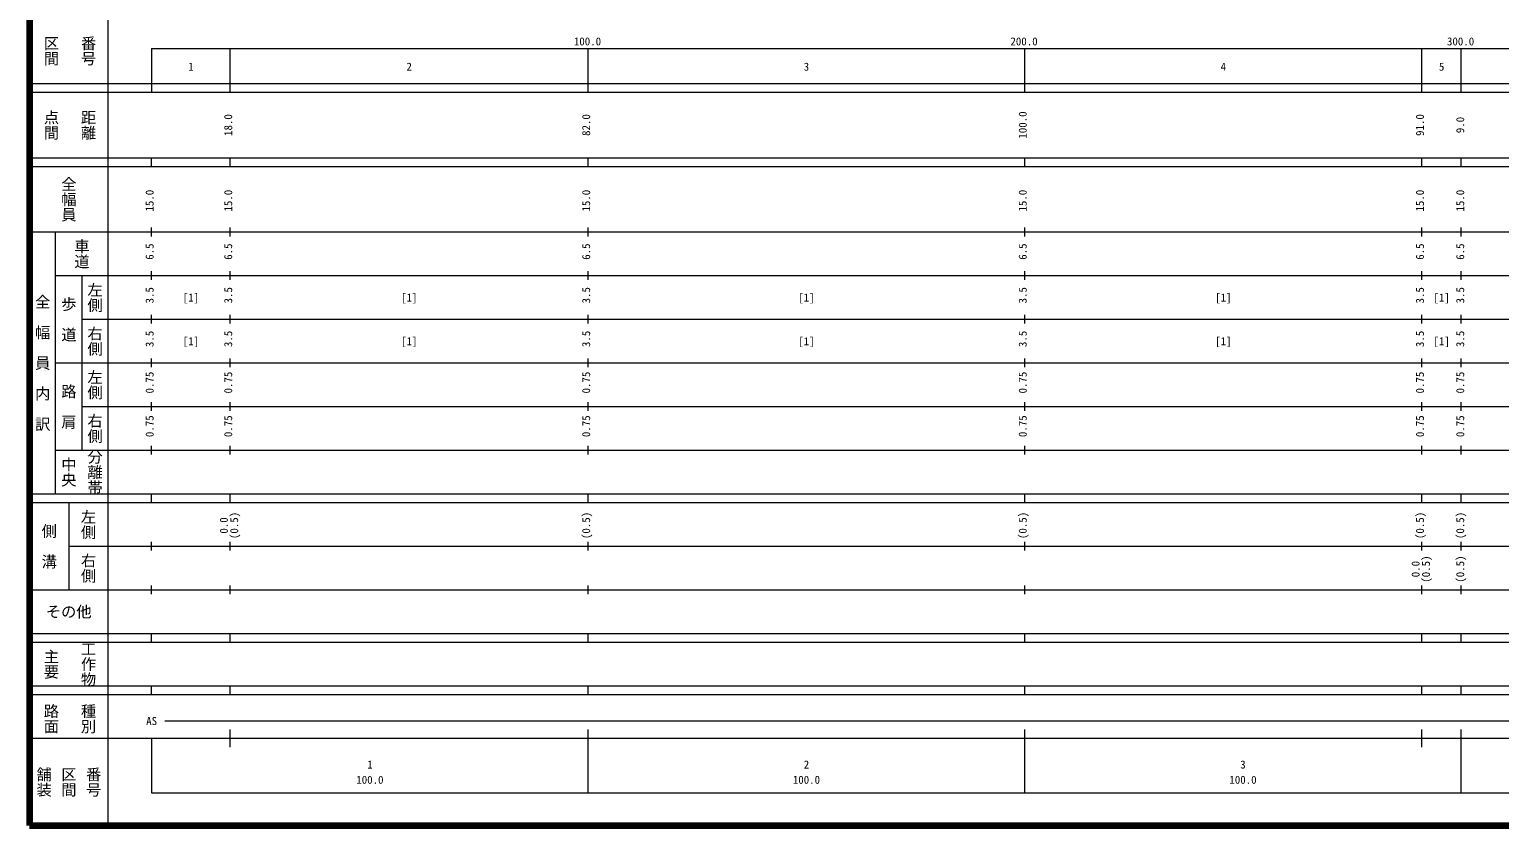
# Model space of a CAD drawing. Units: millimetres on the paper, enlarged 1000 times. Extents: x 40000 to 680000, y 20000 to 380000.
# Drawn here: x 40000 to 376781, y 20000 to 202409 of the extents above; entities that cross this region are included whole.
import ezdxf
from ezdxf.enums import TextEntityAlignment as Align

# ---------------------------------------------------------------- set-up
doc = ezdxf.new("R2010")
doc.units = ezdxf.units.MM
doc.header["$LTSCALE"] = 1000
doc.layers.add('M-TTL', color=2, linetype='Continuous', lineweight=140)
doc.layers.add('M-TTL-BAND', color=7, linetype='Continuous', lineweight=13)
doc.styles.add('@ＭＳ ゴシック', font='')
doc.styles.add('ＭＳ ゴシック', font='')
doc.styles.get('@ＭＳ ゴシック').set_extended_font_data('@MS Gothic')
doc.styles.get('ＭＳ ゴシック').set_extended_font_data('MS Gothic')

msp = doc.modelspace()

# ---------------------------------------------------------------- linework, layer by layer
at = {"layer": 'M-TTL'}
for p, q in [((40000, 380000), (40000, 20000)), ((40000, 20000), (680000, 20000))]:
    msp.add_line(p, q, dxfattribs=at)
at = {"layer": 'M-TTL-BAND'}
for p, q in [((58000, 370000), (58000, 20000)), ((68000, 198000), (579000, 198000)), ((68000, 198000), (68000, 188000)), ((86000, 188000), (86000, 198000)), ((168000, 188000), (168000, 198000)), ((268000, 188000), (268000, 198000)), ((359000, 188000), (359000, 198000)), ((368000, 188000), (368000, 198000)), ((40000, 190000), (579000, 190000)), ((40000, 188000), (579000, 188000)), ((40000, 173000), (579000, 173000)), ((68000, 171000), (68000, 173000)), ((86000, 171000), (86000, 173000)), ((168000, 171000), (168000, 173000)), ((268000, 171000), (268000, 173000)), ((359000, 171000), (359000, 173000)), ((368000, 171000), (368000, 173000)), ((40000, 171000), (579000, 171000)), ((40000, 156000), (579000, 156000)), ((46000, 96000), (46000, 156000)), ((68000, 155000), (68000, 157000)), ((86000, 155000), (86000, 157000)), ((168000, 155000), (168000, 157000)), ((268000, 155000), (268000, 157000)), ((359000, 155000), (359000, 157000)), ((368000, 155000), (368000, 157000)), ((46000, 146000), (579000, 146000)), ((52000, 146000), (52000, 106000)), ((68000, 145000), (68000, 147000)), ((86000, 145000), (86000, 147000)), ((168000, 145000), (168000, 147000)), ((268000, 145000), (268000, 147000)), ((359000, 145000), (359000, 147000)), ((368000, 145000), (368000, 147000)), ((52000, 136000), (579000, 136000)), ((68000, 135000), (68000, 137000)), ((86000, 135000), (86000, 137000)), ((168000, 135000), (168000, 137000)), ((268000, 135000), (268000, 137000)), ((359000, 135000), (359000, 137000)), ((368000, 135000), (368000, 137000)), ((46000, 126000), (579000, 126000)), ((68000, 125000), (68000, 127000)), ((86000, 125000), (86000, 127000)), ((168000, 125000), (168000, 127000)), ((268000, 125000), (268000, 127000)), ((359000, 125000), (359000, 127000)), ((368000, 125000), (368000, 127000)), ((52000, 116000), (579000, 116000)), ((68000, 115000), (68000, 117000)), ((86000, 115000), (86000, 117000)), ((168000, 115000), (168000, 117000)), ((268000, 115000), (268000, 117000)), ((359000, 115000), (359000, 117000)), ((368000, 115000), (368000, 117000)), ((46000, 106000), (579000, 106000)), ((68000, 105000), (68000, 107000)), ((86000, 105000), (86000, 107000)), ((168000, 105000), (168000, 107000)), ((268000, 105000), (268000, 107000)), ((359000, 105000), (359000, 107000)), ((368000, 105000), (368000, 107000)), ((40000, 96000), (579000, 96000)), ((68000, 94000), (68000, 96000)), ((86000, 94000), (86000, 96000)), ((168000, 94000), (168000, 96000)), ((268000, 94000), (268000, 96000)), ((359000, 94000), (359000, 96000)), ((368000, 94000), (368000, 96000)), ((40000, 94000), (579000, 94000)), ((49000, 94000), (49000, 74000)), ((68000, 83000), (68000, 85000)), ((86000, 83000), (86000, 85000)), ((168000, 83000), (168000, 85000)), ((268000, 83000), (268000, 85000)), ((359000, 83000), (359000, 85000)), ((368000, 83000), (368000, 85000)), ((49000, 84000), (579000, 84000)), ((68000, 73000), (68000, 75000)), ((86000, 73000), (86000, 75000)), ((168000, 73000), (168000, 75000)), ((268000, 73000), (268000, 75000)), ((359000, 73000), (359000, 75000)), ((368000, 73000), (368000, 75000)), ((40000, 74000), (579000, 74000)), ((40000, 64000), (579000, 64000)), ((68000, 62000), (68000, 64000)), ((86000, 62000), (86000, 64000)), ((168000, 62000), (168000, 64000)), ((268000, 62000), (268000, 64000)), ((359000, 62000), (359000, 64000)), ((368000, 62000), (368000, 64000)), ((40000, 62000), (579000, 62000)), ((40000, 52000), (579000, 52000)), ((68000, 50000), (68000, 52000)), ((86000, 50000), (86000, 52000)), ((168000, 50000), (168000, 52000)), ((268000, 50000), (268000, 52000)), ((359000, 50000), (359000, 52000)), ((368000, 50000), (368000, 52000)), ((40000, 50000), (579000, 50000)), ((71000, 44000), (565000, 44000)), ((86000, 38000), (86000, 42000)), ((168000, 27500), (168000, 42000)), ((268000, 27500), (268000, 42000)), ((359000, 38000), (359000, 42000)), ((368000, 27500), (368000, 42000)), ((40000, 40000), (579000, 40000)), ((68000, 40000), (68000, 27500)), ((68000, 27500), (579000, 27500))]:
    msp.add_line(p, q, dxfattribs=at)

# ---------------------------------------------------------------- texts
at = {"layer": 'M-TTL-BAND', "style": '@ＭＳ ゴシック'}
for s, p in [('区間', (45000, 197500)), ('番号', (53500, 197500)), ('点間', (45000, 180500)), ('距離', (53500, 180500)), ('全幅員', (49000, 163500)), ('車道', (52000, 151000)), ('全\u3000幅\u3000員\u3000内\u3000訳', (43000, 126000)), ('左側', (55000, 141000)), ('歩\u3000道', (49000, 136000)), ('右側', (55000, 131000)), ('左側', (55000, 121000)), ('路\u3000肩', (49000, 116000)), ('右側', (55000, 111000)), ('分離帯', (55000, 101000)), ('中央', (49000, 101000)), ('左側', (53500, 89000)), ('側\u3000溝', (44500, 84000)), ('右側', (53500, 79000)), ('工作物', (53500, 57000)), ('主要', (45000, 57000)), ('路面', (45000, 44500)), ('種別', (53500, 44500)), ('舗装', (43333, 30000)), ('区間', (49000, 30000)), ('番号', (54667, 30000))]:
    msp.add_text(s, height=2566, rotation=270, dxfattribs=at).set_placement(p, align=Align.MIDDLE_CENTER)
at = {"layer": 'M-TTL-BAND', "style": 'ＭＳ ゴシック'}
for s, p in [('100.0', (167844, 198195)), ('200.0', (267844, 198195)), ('300.0', (367844, 198195)), ('1', (77000, 192405)), ('2', (127000, 192405)), ('3', (218000, 192405)), ('4', (313500, 192405)), ('5', (363500, 192405)), ('[1]', (77000, 139500)), ('[1]', (127000, 139500)), ('[1]', (218000, 139500)), ('[1]', (313500, 139500)), ('[1]', (363500, 139500)), ('[1]', (77000, 129500)), ('[1]', (127000, 129500)), ('[1]', (218000, 129500)), ('[1]', (313500, 129500)), ('[1]', (363500, 129500)), ('AS', (68000, 42500)), ('1', (118000, 32523)), ('2', (218000, 32523)), ('3', (318000, 32523)), ('100.0', (118000, 29033)), ('100.0', (218000, 29033)), ('100.0', (318000, 29033))]:
    msp.add_text(s, height=1833, dxfattribs=at).set_placement(p, align=Align.BOTTOM_CENTER)
for s, p in [('18.0', (87000, 180500)), ('82.0', (169000, 180500)), ('100.0', (269000, 180500)), ('91.0', (360000, 180500)), ('9.0', (369222, 180500)), ('15.0', (69000, 163174)), ('15.0', (87000, 163174)), ('15.0', (169000, 163174)), ('15.0', (269000, 163174)), ('15.0', (360000, 163174)), ('15.0', (369222, 163174)), ('6.5', (69000, 151500)), ('6.5', (87000, 151500)), ('6.5', (169000, 151500)), ('6.5', (269000, 151500)), ('6.5', (360000, 151500)), ('6.5', (369222, 151500)), ('3.5', (69000, 141500)), ('3.5', (87000, 141500)), ('3.5', (169000, 141500)), ('3.5', (269000, 141500)), ('3.5', (360000, 141500)), ('3.5', (369222, 141500)), ('3.5', (69000, 131500)), ('3.5', (87000, 131500)), ('3.5', (169000, 131500)), ('3.5', (269000, 131500)), ('3.5', (360000, 131500)), ('3.5', (369222, 131500)), ('0.75', (69000, 121500)), ('0.75', (87000, 121500)), ('0.75', (169000, 121500)), ('0.75', (269000, 121500)), ('0.75', (360000, 121500)), ('0.75', (369222, 121500)), ('0.75', (69000, 111500)), ('0.75', (87000, 111500)), ('0.75', (169000, 111500)), ('0.75', (269000, 111500)), ('0.75', (360000, 111500)), ('0.75', (369222, 111500)), ('(0.5)', (88370, 88764)), ('(0.5)', (169000, 88764)), ('(0.5)', (269000, 88764)), ('(0.5)', (360000, 88764)), ('(0.5)', (369222, 88764)), ('0.0', (86000, 88764)), ('(0.5)', (361370, 78764)), ('(0.5)', (369222, 78764)), ('0.0', (359000, 78764))]:
    msp.add_text(s, height=1833, rotation=90, dxfattribs=at).set_placement(p, align=Align.BOTTOM_CENTER)
msp.add_text('その他', height=2566, dxfattribs=at).set_placement((49000, 69000), align=Align.MIDDLE_CENTER)

doc.saveas('drawing.dxf')
